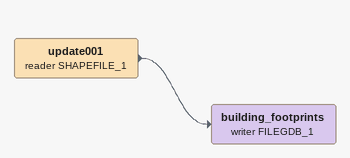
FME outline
update001 (reader SHAPEFILE_1)
    -> building_footprints (writer FILEGDB_1)
building_footprints (writer FILEGDB_1)
